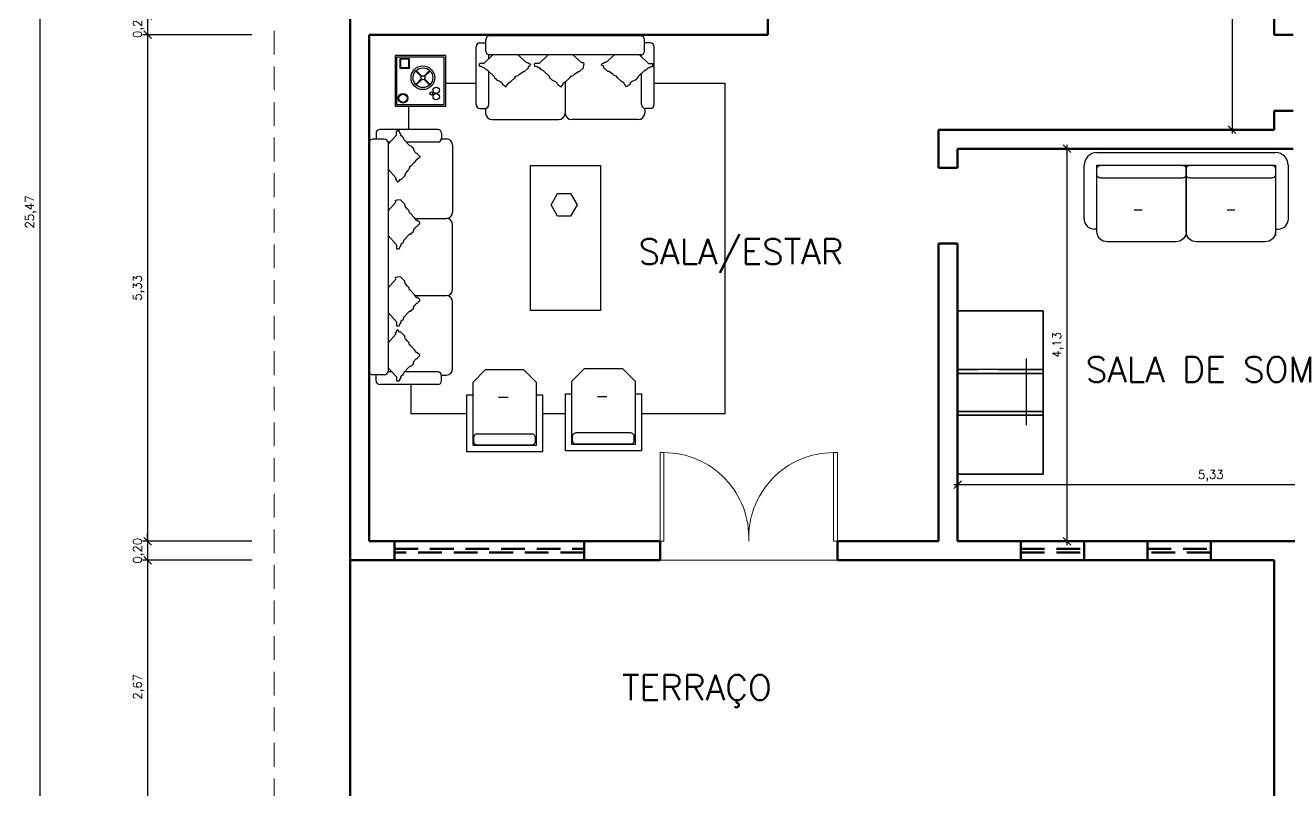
# Model space of a CAD drawing. Header units: millimetres. Extents: x 1185.4 to 1269.4, y 957.3 to 1016.7.
# Drawn here: x 1194.37 to 1207.68, y 986.07 to 994.12 of the extents above; entities that cross this region are included whole.
import ezdxf

# ---------------------------------------------------------------- set-up
doc = ezdxf.new("R2010")
doc.units = ezdxf.units.MM
doc.linetypes.add('HIDDEN', pattern=[0.375, 0.25, -0.125])
for name, color, linetype in [('A-EQUIP', 5, 'Continuous'), ('LAY-OUT', 7, 'Continuous'), ('MOBILIA', 7, 'Continuous')]:
    doc.layers.add(name, color=color, linetype=linetype)
for name, color, linetype, lineweight in [('COTAS', 7, 'Continuous', 5), ('DIF-NÍVEL', 1, 'Continuous', 15), ('JANELAS', 2, 'HIDDEN', 50), ('PAREDES', 4, 'Continuous', 70), ('PORTAS', 2, 'Continuous', 5), ('PROJEÇÕES', 1, 'HIDDEN', 20), ('TEXTO', 3, 'Continuous', 50)]:
    doc.layers.add(name, color=color, linetype=linetype, lineweight=lineweight)
doc.styles.add('ROMANS', font='romans.shx')
doc.dimstyles.new('ESCALA-50', dxfattribs={"dimtxt": 0.09, "dimasz": 0.08, "dimexe": 0.05, "dimexo": 0.1, "dimgap": 0.04, "dimtad": 1, "dimzin": 1, "dimtxsty": 'ROMANS', "dimblk": 'OBLIQUE', "dimcen": 0.05, "dimdle": 0.04, "dimaunit": 1, "dimadec": 0, "dimazin": 0, "dimtfac": 1, "dimtix": 1, "dimtmove": 2, "dimatfit": 3, "dimldrblk": 'OPEN90', "dimfxl": 1, "dimarcsym": 0})

# ---------------------------------------------------------------- blocks, each defined once
blk = doc.blocks.new('_OBLIQUE')
at = {"color": 0, "linetype": 'ByBlock'}
blk.add_line((-0.5, -0.5), (0.5, 0.5), dxfattribs=at)
blk = doc.blocks.new('*D74')
at = {"layer": 'COTAS', "color": 0, "lineweight": -2}
for p, q in [((1194.522, 1004.929), (1194.522, 979.383)), ((1197.691, 1004.889), (1194.472, 1004.889)), ((1197.691, 979.423), (1194.472, 979.423))]:
    blk.add_line(p, q, dxfattribs=at)
at = {"layer": 'Defpoints', "color": 0}
for p in [(1197.791, 1004.889), (1194.522, 979.423), (1197.791, 979.423)]:
    blk.add_point(p, dxfattribs=at)
at = {"layer": 'COTAS', "color": 0, "lineweight": -2, "xscale": 0.08, "yscale": 0.08, "zscale": 0.08}
for p, rotation in [((1194.522, 1004.889), 90), ((1194.522, 979.423), 270)]:
    blk.add_blockref('_OBLIQUE', p, dxfattribs=dict(at, rotation=rotation))
at = {"layer": 'COTAS', "color": 0, "insert": (1194.428, 992.156), "char_height": 0.09, "attachment_point": 5, "rotation": 90, "style": 'ROMANS'}
blk.add_mtext('25,47', dxfattribs=at)
blk = doc.blocks.new('_Open90')
at = {"color": 0, "linetype": 'ByBlock', "lineweight": -2}
for p, q in [((0, 0), (-1, 0)), ((-0.5, 0.5), (0, 0)), ((0, 0), (-0.5, -0.5))]:
    blk.add_line(p, q, dxfattribs=at)
blk = doc.blocks.new('*D51')
at = {"layer": 'COTAS', "color": 0, "lineweight": -2}
for p, q in [((1195.657, 994.223), (1195.657, 994.303)), ((1196.757, 994.223), (1195.607, 994.223)), ((1195.657, 994.223), (1195.657, 994.023)), ((1196.757, 994.023), (1195.607, 994.023)), ((1195.657, 994.023), (1195.657, 993.943))]:
    blk.add_line(p, q, dxfattribs=at)
at = {"layer": 'Defpoints', "color": 0}
for p in [(1196.857, 994.223), (1195.657, 994.023), (1196.857, 994.023)]:
    blk.add_point(p, dxfattribs=at)
at = {"layer": 'COTAS', "color": 0, "lineweight": -2, "xscale": 0.08, "yscale": 0.08, "zscale": 0.08}
for p, rotation in [((1195.657, 994.223), 270), ((1195.657, 994.023), 90)]:
    blk.add_blockref('_OBLIQUE', p, dxfattribs=dict(at, rotation=rotation))
at = {"layer": 'COTAS', "color": 0, "insert": (1195.564, 994.123), "char_height": 0.09, "attachment_point": 5, "rotation": 90, "style": 'ROMANS'}
blk.add_mtext('0,20', dxfattribs=at)
blk = doc.blocks.new('*D52')
at = {"layer": 'COTAS', "color": 0, "lineweight": -2}
for p, q in [((1196.757, 994.023), (1195.607, 994.023)), ((1195.657, 994.063), (1195.657, 988.649)), ((1196.757, 988.689), (1195.607, 988.689))]:
    blk.add_line(p, q, dxfattribs=at)
at = {"layer": 'Defpoints', "color": 0}
for p in [(1196.857, 994.023), (1195.657, 988.689), (1196.857, 988.689)]:
    blk.add_point(p, dxfattribs=at)
at = {"layer": 'COTAS', "color": 0, "lineweight": -2, "xscale": 0.08, "yscale": 0.08, "zscale": 0.08}
for p, rotation in [((1195.657, 994.023), 90), ((1195.657, 988.689), 270)]:
    blk.add_blockref('_OBLIQUE', p, dxfattribs=dict(at, rotation=rotation))
at = {"layer": 'COTAS', "color": 0, "insert": (1195.564, 991.356), "char_height": 0.09, "attachment_point": 5, "rotation": 90, "style": 'ROMANS'}
blk.add_mtext('5,33', dxfattribs=at)
blk = doc.blocks.new('*D53')
at = {"layer": 'COTAS', "color": 0, "lineweight": -2}
for p, q in [((1196.757, 988.689), (1195.607, 988.689)), ((1195.657, 988.689), (1195.657, 988.769)), ((1195.657, 988.689), (1195.657, 988.489)), ((1196.757, 988.489), (1195.607, 988.489)), ((1195.657, 988.489), (1195.657, 988.409))]:
    blk.add_line(p, q, dxfattribs=at)
at = {"layer": 'Defpoints', "color": 0}
for p in [(1196.857, 988.689), (1195.657, 988.489), (1196.857, 988.489)]:
    blk.add_point(p, dxfattribs=at)
at = {"layer": 'COTAS', "color": 0, "lineweight": -2, "xscale": 0.08, "yscale": 0.08, "zscale": 0.08}
for p, rotation in [((1195.657, 988.689), 270), ((1195.657, 988.489), 90)]:
    blk.add_blockref('_OBLIQUE', p, dxfattribs=dict(at, rotation=rotation))
at = {"layer": 'COTAS', "color": 0, "insert": (1195.564, 988.589), "char_height": 0.09, "attachment_point": 5, "rotation": 90, "style": 'ROMANS'}
blk.add_mtext('0,20', dxfattribs=at)
blk = doc.blocks.new('*D54')
at = {"layer": 'COTAS', "color": 0, "lineweight": -2}
for p, q in [((1196.757, 988.489), (1195.607, 988.489)), ((1195.657, 988.529), (1195.657, 985.783)), ((1196.757, 985.823), (1195.607, 985.823))]:
    blk.add_line(p, q, dxfattribs=at)
at = {"layer": 'Defpoints', "color": 0}
for p in [(1196.857, 988.489), (1195.657, 985.823), (1196.857, 985.823)]:
    blk.add_point(p, dxfattribs=at)
at = {"layer": 'COTAS', "color": 0, "lineweight": -2, "xscale": 0.08, "yscale": 0.08, "zscale": 0.08}
for p, rotation in [((1195.657, 988.489), 90), ((1195.657, 985.823), 270)]:
    blk.add_blockref('_OBLIQUE', p, dxfattribs=dict(at, rotation=rotation))
at = {"layer": 'COTAS', "color": 0, "insert": (1195.564, 987.156), "char_height": 0.09, "attachment_point": 5, "rotation": 90, "style": 'ROMANS'}
blk.add_mtext('2,67', dxfattribs=at)
blk = doc.blocks.new('*D85')
at = {"layer": 'COTAS', "color": 0, "lineweight": -2}
for p, q in [((1204.291, 992.823), (1205.392, 992.823)), ((1205.342, 992.863), (1205.342, 988.649)), ((1204.291, 988.689), (1205.392, 988.689))]:
    blk.add_line(p, q, dxfattribs=at)
at = {"layer": 'Defpoints', "color": 0}
for p in [(1204.191, 992.823), (1204.191, 988.689), (1205.342, 988.689)]:
    blk.add_point(p, dxfattribs=at)
at = {"layer": 'COTAS', "color": 0, "lineweight": -2, "xscale": 0.08, "yscale": 0.08, "zscale": 0.08}
for p, rotation in [((1205.342, 992.823), 90), ((1205.342, 988.689), 270)]:
    blk.add_blockref('_OBLIQUE', p, dxfattribs=dict(at, rotation=rotation))
at = {"layer": 'COTAS', "color": 0, "insert": (1205.249, 990.756), "char_height": 0.09, "attachment_point": 5, "rotation": 90, "style": 'ROMANS'}
blk.add_mtext('4,13', dxfattribs=at)
blk = doc.blocks.new('*D86')
at = {"layer": 'COTAS', "color": 0, "lineweight": -2}
for p, q in [((1207.424, 998.156), (1207.032, 998.156)), ((1207.082, 998.196), (1207.082, 992.983)), ((1207.424, 993.023), (1207.032, 993.023))]:
    blk.add_line(p, q, dxfattribs=at)
at = {"layer": 'Defpoints', "color": 0}
for p in [(1207.524, 998.156), (1207.082, 993.023), (1207.524, 993.023)]:
    blk.add_point(p, dxfattribs=at)
at = {"layer": 'COTAS', "color": 0, "lineweight": -2, "xscale": 0.08, "yscale": 0.08, "zscale": 0.08}
for p, rotation in [((1207.082, 998.156), 90), ((1207.082, 993.023), 270)]:
    blk.add_blockref('_OBLIQUE', p, dxfattribs=dict(at, rotation=rotation))
at = {"layer": 'COTAS', "color": 0, "insert": (1206.988, 995.589), "char_height": 0.09, "attachment_point": 5, "rotation": 90, "style": 'ROMANS'}
blk.add_mtext('5,13', dxfattribs=at)
blk = doc.blocks.new('*D89')
at = {"layer": 'COTAS', "color": 0, "lineweight": -2}
for p, q in [((1204.151, 989.285), (1209.564, 989.285)), ((1204.191, 988.789), (1204.191, 989.335)), ((1209.524, 988.789), (1209.524, 989.335))]:
    blk.add_line(p, q, dxfattribs=at)
at = {"layer": 'Defpoints', "color": 0}
for p in [(1209.524, 989.285), (1204.191, 988.689), (1209.524, 988.689)]:
    blk.add_point(p, dxfattribs=at)
at = {"layer": 'COTAS', "color": 0, "lineweight": -2, "xscale": 0.08, "yscale": 0.08, "zscale": 0.08, "rotation": 180}
blk.add_blockref('_OBLIQUE', (1204.191, 989.285), dxfattribs=at)
at = {"layer": 'COTAS', "color": 0, "lineweight": -2, "xscale": 0.08, "yscale": 0.08, "zscale": 0.08}
blk.add_blockref('_OBLIQUE', (1209.524, 989.285), dxfattribs=at)
at = {"layer": 'COTAS', "color": 0, "insert": (1206.857, 989.378), "char_height": 0.09, "attachment_point": 5, "style": 'ROMANS'}
blk.add_mtext('5,33', dxfattribs=at)

msp = doc.modelspace()

# ---------------------------------------------------------------- linework, layer by layer
for p, q in [((1200.852, 994.011), (1199.261, 994.011)), ((1199.118, 993.287), (1199.118, 993.897)), ((1199.158, 993.937), (1199.221, 993.937)), ((1199.221, 993.851), (1199.221, 993.971)), ((1200.892, 993.851), (1200.892, 993.971)), ((1200.955, 993.937), (1200.892, 993.937)), ((1200.995, 993.287), (1200.995, 993.897)), ((1199.295, 993.811), (1199.2, 993.721)), ((1199.252, 993.77), (1199.252, 993.812)), ((1200.852, 993.811), (1199.261, 993.811)), ((1199.558, 993.811), (1199.649, 993.73)), ((1199.876, 993.811), (1199.781, 993.721)), ((1200.139, 993.811), (1200.23, 993.73)), ((1200.576, 993.811), (1200.485, 993.73)), ((1200.839, 993.811), (1200.934, 993.721)), ((1200.862, 993.789), (1200.862, 993.812)), ((1199.153, 993.715), (1199.157, 993.721)), ((1199.153, 993.705), (1199.153, 993.715)), ((1199.155, 993.693), (1199.153, 993.705)), ((1199.161, 993.69), (1199.155, 993.693)), ((1199.2, 993.721), (1199.156, 993.721)), ((1199.174, 993.689), (1199.161, 993.69)), ((1199.18, 993.684), (1199.174, 993.689)), ((1199.19, 993.676), (1199.18, 993.684)), ((1199.198, 993.679), (1199.19, 993.676)), ((1199.208, 993.671), (1199.198, 993.679)), ((1199.217, 993.659), (1199.208, 993.671)), ((1199.227, 993.652), (1199.217, 993.659)), ((1199.246, 993.643), (1199.227, 993.652)), ((1199.309, 993.583), (1199.246, 993.643)), ((1199.252, 993.287), (1199.252, 993.638)), ((1199.561, 993.593), (1199.575, 993.606)), ((1199.575, 993.606), (1199.6, 993.626)), ((1199.6, 993.626), (1199.616, 993.635)), ((1199.616, 993.635), (1199.627, 993.635)), ((1199.627, 993.635), (1199.669, 993.675)), ((1199.649, 993.73), (1199.668, 993.732)), ((1199.668, 993.732), (1199.67, 993.72)), ((1199.669, 993.675), (1199.671, 993.69)), ((1199.67, 993.72), (1199.689, 993.718)), ((1199.671, 993.69), (1199.686, 993.699)), ((1199.686, 993.699), (1199.696, 993.708)), ((1199.696, 993.708), (1199.689, 993.718)), ((1199.734, 993.715), (1199.738, 993.721)), ((1199.734, 993.705), (1199.734, 993.715)), ((1199.736, 993.693), (1199.734, 993.705)), ((1199.742, 993.69), (1199.736, 993.693)), ((1199.781, 993.721), (1199.737, 993.721)), ((1199.755, 993.689), (1199.742, 993.69)), ((1199.761, 993.684), (1199.755, 993.689)), ((1199.771, 993.676), (1199.761, 993.684)), ((1199.779, 993.679), (1199.771, 993.676)), ((1199.789, 993.671), (1199.779, 993.679)), ((1199.798, 993.659), (1199.789, 993.671)), ((1199.808, 993.652), (1199.798, 993.659)), ((1199.827, 993.643), (1199.808, 993.652)), ((1199.89, 993.583), (1199.827, 993.643)), ((1200.142, 993.593), (1200.156, 993.606)), ((1200.156, 993.606), (1200.181, 993.626)), ((1200.181, 993.626), (1200.197, 993.635)), ((1200.197, 993.635), (1200.208, 993.635)), ((1200.208, 993.635), (1200.25, 993.675)), ((1200.23, 993.73), (1200.249, 993.732)), ((1200.249, 993.732), (1200.253, 993.71)), ((1200.25, 993.675), (1200.253, 993.71)), ((1200.438, 993.708), (1200.444, 993.718)), ((1200.448, 993.699), (1200.438, 993.708)), ((1200.464, 993.72), (1200.444, 993.718)), ((1200.463, 993.69), (1200.448, 993.699)), ((1200.464, 993.675), (1200.463, 993.69)), ((1200.466, 993.732), (1200.464, 993.72)), ((1200.507, 993.635), (1200.464, 993.675)), ((1200.485, 993.73), (1200.466, 993.732)), ((1200.518, 993.635), (1200.507, 993.635)), ((1200.534, 993.626), (1200.518, 993.635)), ((1200.559, 993.606), (1200.534, 993.626)), ((1200.573, 993.593), (1200.559, 993.606)), ((1200.825, 993.583), (1200.888, 993.643)), ((1200.862, 993.287), (1200.862, 993.618)), ((1200.888, 993.643), (1200.907, 993.652)), ((1200.907, 993.652), (1200.917, 993.659)), ((1200.917, 993.659), (1200.926, 993.671)), ((1200.926, 993.671), (1200.936, 993.679)), ((1200.934, 993.721), (1200.978, 993.721)), ((1200.936, 993.679), (1200.944, 993.676)), ((1200.944, 993.676), (1200.954, 993.684)), ((1200.954, 993.684), (1200.96, 993.689)), ((1200.96, 993.689), (1200.973, 993.69)), ((1200.973, 993.69), (1200.979, 993.693)), ((1200.98, 993.715), (1200.977, 993.721)), ((1200.979, 993.693), (1200.98, 993.705)), ((1200.98, 993.705), (1200.98, 993.715)), ((1199.309, 993.583), (1199.312, 993.57)), ((1199.312, 993.57), (1199.321, 993.562)), ((1199.321, 993.562), (1199.334, 993.547)), ((1199.334, 993.547), (1199.357, 993.537)), ((1199.357, 993.537), (1199.373, 993.531)), ((1199.373, 993.531), (1199.381, 993.522)), ((1199.381, 993.522), (1199.392, 993.513)), ((1199.392, 993.513), (1199.393, 993.505)), ((1199.393, 993.505), (1199.4, 993.497)), ((1199.4, 993.497), (1199.413, 993.489)), ((1199.413, 993.489), (1199.423, 993.477)), ((1199.423, 993.477), (1199.433, 993.475)), ((1199.433, 993.475), (1199.439, 993.484)), ((1199.439, 993.484), (1199.446, 993.491)), ((1199.446, 993.5), (1199.453, 993.498)), ((1199.446, 993.491), (1199.446, 993.5)), ((1199.453, 993.498), (1199.456, 993.512)), ((1199.456, 993.512), (1199.484, 993.532)), ((1199.484, 993.532), (1199.526, 993.569)), ((1199.526, 993.569), (1199.537, 993.585)), ((1199.537, 993.585), (1199.561, 993.593)), ((1199.89, 993.583), (1199.893, 993.57)), ((1199.893, 993.57), (1199.902, 993.562)), ((1199.902, 993.562), (1199.915, 993.547)), ((1199.915, 993.547), (1199.938, 993.537)), ((1199.938, 993.537), (1199.954, 993.531)), ((1199.954, 993.531), (1199.962, 993.522)), ((1199.962, 993.522), (1199.973, 993.513)), ((1199.973, 993.513), (1199.974, 993.505)), ((1199.974, 993.505), (1199.981, 993.497)), ((1199.981, 993.497), (1199.994, 993.489)), ((1199.994, 993.489), (1200.004, 993.477)), ((1200.004, 993.477), (1200.014, 993.475)), ((1200.014, 993.475), (1200.02, 993.484)), ((1200.02, 993.484), (1200.027, 993.491)), ((1200.027, 993.491), (1200.027, 993.5)), ((1200.027, 993.5), (1200.034, 993.498)), ((1200.034, 993.498), (1200.037, 993.512)), ((1200.037, 993.512), (1200.065, 993.532)), ((1200.057, 993.526), (1200.057, 993.197)), ((1200.065, 993.532), (1200.107, 993.569)), ((1200.107, 993.569), (1200.118, 993.585)), ((1200.118, 993.585), (1200.142, 993.593)), ((1200.597, 993.585), (1200.573, 993.593)), ((1200.608, 993.569), (1200.597, 993.585)), ((1200.65, 993.532), (1200.608, 993.569)), ((1200.678, 993.512), (1200.65, 993.532)), ((1200.681, 993.498), (1200.678, 993.512)), ((1200.688, 993.5), (1200.681, 993.498)), ((1200.688, 993.491), (1200.688, 993.5)), ((1200.695, 993.484), (1200.688, 993.491)), ((1200.701, 993.475), (1200.695, 993.484)), ((1200.711, 993.477), (1200.701, 993.475)), ((1200.721, 993.489), (1200.711, 993.477)), ((1200.734, 993.497), (1200.721, 993.489)), ((1200.74, 993.505), (1200.734, 993.497)), ((1200.742, 993.513), (1200.74, 993.505)), ((1200.753, 993.522), (1200.742, 993.513)), ((1200.761, 993.531), (1200.753, 993.522)), ((1200.777, 993.537), (1200.761, 993.531)), ((1200.8, 993.547), (1200.777, 993.537)), ((1200.813, 993.562), (1200.8, 993.547)), ((1200.822, 993.57), (1200.813, 993.562)), ((1200.825, 993.583), (1200.822, 993.57)), ((1199.158, 993.247), (1199.212, 993.247)), ((1199.219, 993.247), (1199.219, 993.197)), ((1200.895, 993.247), (1200.895, 993.197)), ((1200.955, 993.247), (1200.902, 993.247)), ((1199.285, 993.13), (1199.99, 993.13)), ((1200.828, 993.13), (1200.123, 993.13)), ((1198.064, 992.986), (1198.064, 992.924)), ((1198.714, 993.026), (1198.104, 993.026)), ((1198.191, 992.87), (1198.28, 992.965)), ((1198.286, 993.012), (1198.28, 993.009)), ((1198.28, 992.965), (1198.28, 993.009)), ((1198.296, 993.012), (1198.286, 993.012)), ((1198.308, 993.011), (1198.296, 993.012)), ((1198.312, 993.004), (1198.308, 993.011)), ((1198.312, 992.992), (1198.312, 993.004)), ((1198.318, 992.985), (1198.312, 992.992)), ((1198.326, 992.975), (1198.318, 992.985)), ((1198.322, 992.967), (1198.326, 992.975)), ((1198.33, 992.957), (1198.322, 992.967)), ((1198.342, 992.948), (1198.33, 992.957)), ((1198.349, 992.939), (1198.342, 992.948)), ((1198.358, 992.919), (1198.349, 992.939)), ((1198.754, 992.986), (1198.754, 992.933)), ((1197.991, 992.884), (1197.991, 990.481)), ((1198.151, 992.924), (1198.031, 992.924)), ((1198.212, 992.893), (1198.189, 992.893)), ((1198.191, 992.884), (1198.191, 990.481)), ((1198.418, 992.857), (1198.358, 992.919)), ((1198.714, 992.893), (1198.383, 992.893)), ((1198.418, 992.857), (1198.431, 992.854)), ((1198.431, 992.854), (1198.439, 992.845)), ((1198.439, 992.845), (1198.455, 992.831)), ((1198.455, 992.831), (1198.464, 992.808)), ((1198.464, 992.808), (1198.47, 992.793)), ((1198.754, 992.926), (1198.804, 992.926)), ((1198.871, 992.859), (1198.871, 992.155)), ((1198.469, 992.681), (1198.432, 992.639)), ((1198.489, 992.71), (1198.469, 992.681)), ((1198.47, 992.793), (1198.479, 992.784)), ((1198.479, 992.784), (1198.489, 992.774)), ((1198.489, 992.774), (1198.497, 992.772)), ((1198.503, 992.712), (1198.489, 992.71)), ((1198.497, 992.772), (1198.504, 992.766)), ((1198.501, 992.719), (1198.503, 992.712)), ((1198.51, 992.719), (1198.501, 992.719)), ((1198.504, 992.766), (1198.512, 992.752)), ((1198.517, 992.727), (1198.51, 992.719)), ((1198.512, 992.752), (1198.524, 992.743)), ((1198.526, 992.732), (1198.517, 992.727)), ((1198.524, 992.743), (1198.526, 992.732)), ((1205.658, 992.783), (1207.54, 992.783)), ((1198.191, 992.608), (1198.272, 992.516)), ((1198.366, 992.538), (1198.326, 992.496)), ((1198.375, 992.565), (1198.366, 992.549)), ((1198.366, 992.549), (1198.366, 992.538)), ((1198.395, 992.59), (1198.375, 992.565)), ((1198.409, 992.605), (1198.395, 992.59)), ((1198.417, 992.628), (1198.409, 992.605)), ((1198.432, 992.639), (1198.417, 992.628)), ((1205.524, 992.084), (1205.524, 992.648)), ((1205.658, 992.648), (1207.54, 992.648)), ((1207.54, 992.648), (1207.54, 991.909)), ((1207.674, 992.648), (1207.674, 992.084)), ((1198.272, 992.516), (1198.269, 992.497)), ((1198.269, 992.497), (1198.281, 992.495)), ((1198.281, 992.495), (1198.284, 992.476)), ((1198.293, 992.469), (1198.284, 992.476)), ((1198.302, 992.479), (1198.293, 992.469)), ((1198.312, 992.495), (1198.302, 992.479)), ((1198.326, 992.496), (1198.312, 992.495)), ((1198.269, 992.28), (1198.291, 992.285)), ((1198.272, 992.261), (1198.269, 992.28)), ((1198.326, 992.282), (1198.291, 992.285)), ((1198.366, 992.24), (1198.326, 992.282)), ((1198.191, 992.17), (1198.272, 992.261)), ((1198.366, 992.229), (1198.366, 992.24)), ((1198.375, 992.212), (1198.366, 992.229)), ((1198.395, 992.187), (1198.375, 992.212)), ((1198.409, 992.173), (1198.395, 992.187)), ((1198.417, 992.149), (1198.409, 992.173)), ((1198.432, 992.138), (1198.417, 992.149)), ((1198.469, 992.096), (1198.432, 992.138)), ((1206.051, 992.18), (1206.136, 992.18)), ((1207.032, 992.18), (1207.111, 992.18)), ((1198.489, 992.068), (1198.469, 992.096)), ((1198.475, 992.088), (1198.804, 992.088)), ((1198.479, 991.994), (1198.489, 992.004)), ((1198.503, 992.066), (1198.489, 992.068)), ((1198.489, 992.004), (1198.497, 992.006)), ((1198.497, 992.006), (1198.504, 992.012)), ((1198.501, 992.058), (1198.503, 992.066)), ((1198.51, 992.058), (1198.501, 992.058)), ((1198.504, 992.012), (1198.512, 992.025)), ((1198.517, 992.051), (1198.51, 992.058)), ((1198.512, 992.025), (1198.524, 992.035)), ((1198.526, 992.046), (1198.517, 992.051)), ((1198.524, 992.035), (1198.526, 992.046)), ((1198.871, 991.343), (1198.871, 992.021)), ((1198.191, 991.907), (1198.28, 991.812)), ((1198.418, 991.921), (1198.358, 991.859)), ((1198.418, 991.921), (1198.431, 991.924)), ((1198.431, 991.924), (1198.439, 991.933)), ((1198.439, 991.933), (1198.455, 991.947)), ((1198.455, 991.947), (1198.464, 991.969)), ((1198.464, 991.969), (1198.47, 991.985)), ((1198.47, 991.985), (1198.479, 991.994)), ((1205.658, 991.976), (1205.631, 991.976)), ((1207.54, 991.976), (1207.567, 991.976)), ((1198.28, 991.812), (1198.28, 991.768)), ((1198.286, 991.766), (1198.28, 991.769)), ((1198.296, 991.766), (1198.286, 991.766)), ((1198.308, 991.767), (1198.296, 991.766)), ((1198.312, 991.774), (1198.308, 991.767)), ((1198.318, 991.793), (1198.312, 991.786)), ((1198.312, 991.786), (1198.312, 991.774)), ((1198.326, 991.802), (1198.318, 991.793)), ((1198.33, 991.82), (1198.322, 991.81)), ((1198.322, 991.81), (1198.326, 991.802)), ((1198.342, 991.829), (1198.33, 991.82)), ((1198.349, 991.839), (1198.342, 991.829)), ((1198.358, 991.859), (1198.349, 991.839)), ((1198.269, 991.469), (1198.291, 991.473)), ((1198.326, 991.471), (1198.291, 991.473)), ((1198.366, 991.428), (1198.326, 991.471)), ((1198.191, 991.359), (1198.272, 991.45)), ((1198.272, 991.45), (1198.269, 991.469)), ((1198.366, 991.417), (1198.366, 991.428)), ((1198.375, 991.401), (1198.366, 991.417)), ((1198.395, 991.376), (1198.375, 991.401)), ((1198.409, 991.362), (1198.395, 991.376)), ((1198.417, 991.338), (1198.409, 991.362)), ((1198.432, 991.327), (1198.417, 991.338)), ((1198.469, 991.285), (1198.432, 991.327)), ((1198.489, 991.257), (1198.469, 991.285)), ((1198.475, 991.277), (1198.804, 991.277)), ((1198.503, 991.254), (1198.489, 991.257)), ((1198.501, 991.247), (1198.503, 991.254)), ((1198.51, 991.247), (1198.501, 991.247)), ((1198.504, 991.201), (1198.512, 991.214)), ((1198.517, 991.24), (1198.51, 991.247)), ((1198.512, 991.214), (1198.524, 991.224)), ((1198.526, 991.234), (1198.517, 991.24)), ((1198.524, 991.224), (1198.526, 991.234)), ((1198.871, 990.506), (1198.871, 991.21)), ((1198.191, 991.096), (1198.28, 991.001)), ((1198.418, 991.11), (1198.358, 991.047)), ((1198.418, 991.11), (1198.431, 991.113)), ((1198.431, 991.113), (1198.439, 991.122)), ((1198.439, 991.122), (1198.455, 991.135)), ((1198.455, 991.135), (1198.464, 991.158)), ((1198.464, 991.158), (1198.47, 991.174)), ((1198.47, 991.174), (1198.479, 991.182)), ((1198.479, 991.182), (1198.489, 991.193)), ((1198.489, 991.193), (1198.497, 991.195)), ((1198.497, 991.195), (1198.504, 991.201)), ((1198.28, 991.001), (1198.28, 990.957)), ((1198.286, 990.955), (1198.28, 990.958)), ((1198.296, 990.955), (1198.286, 990.955)), ((1198.308, 990.956), (1198.296, 990.955)), ((1198.312, 990.963), (1198.308, 990.956)), ((1198.318, 990.981), (1198.312, 990.975)), ((1198.312, 990.975), (1198.312, 990.963)), ((1198.326, 990.991), (1198.318, 990.981)), ((1198.33, 991.009), (1198.322, 990.999)), ((1198.322, 990.999), (1198.326, 990.991)), ((1198.342, 991.018), (1198.33, 991.009)), ((1198.349, 991.028), (1198.342, 991.018)), ((1198.358, 991.047), (1198.349, 991.028)), ((1198.191, 990.778), (1198.272, 990.869)), ((1198.269, 990.888), (1198.281, 990.89)), ((1198.272, 990.869), (1198.269, 990.888)), ((1198.281, 990.89), (1198.284, 990.91)), ((1198.293, 990.916), (1198.284, 990.91)), ((1198.302, 990.906), (1198.293, 990.916)), ((1198.312, 990.891), (1198.302, 990.906)), ((1198.326, 990.89), (1198.312, 990.891)), ((1198.366, 990.847), (1198.326, 990.89)), ((1198.366, 990.836), (1198.366, 990.847)), ((1198.375, 990.82), (1198.366, 990.836)), ((1198.395, 990.795), (1198.375, 990.82)), ((1198.409, 990.781), (1198.395, 990.795)), ((1198.417, 990.757), (1198.409, 990.781)), ((1198.432, 990.746), (1198.417, 990.757)), ((1198.469, 990.704), (1198.432, 990.746)), ((1198.489, 990.676), (1198.469, 990.704)), ((1198.503, 990.673), (1198.489, 990.676)), ((1198.501, 990.666), (1198.503, 990.673)), ((1198.431, 990.532), (1198.439, 990.541)), ((1198.439, 990.541), (1198.455, 990.554)), ((1198.455, 990.554), (1198.464, 990.577)), ((1198.464, 990.577), (1198.47, 990.593)), ((1198.47, 990.593), (1198.479, 990.601)), ((1198.479, 990.601), (1198.489, 990.612)), ((1198.489, 990.612), (1198.497, 990.614)), ((1198.497, 990.614), (1198.504, 990.62)), ((1198.51, 990.666), (1198.501, 990.666)), ((1198.504, 990.62), (1198.512, 990.633)), ((1198.517, 990.659), (1198.51, 990.666)), ((1198.512, 990.633), (1198.524, 990.643)), ((1198.526, 990.653), (1198.517, 990.659)), ((1198.524, 990.643), (1198.526, 990.653)), ((1198.151, 990.441), (1198.031, 990.441)), ((1198.064, 990.379), (1198.064, 990.441)), ((1198.231, 990.472), (1198.189, 990.472)), ((1198.191, 990.515), (1198.28, 990.42)), ((1198.28, 990.42), (1198.28, 990.376)), ((1198.326, 990.41), (1198.318, 990.4)), ((1198.33, 990.428), (1198.322, 990.418)), ((1198.322, 990.418), (1198.326, 990.41)), ((1198.342, 990.437), (1198.33, 990.428)), ((1198.349, 990.447), (1198.342, 990.437)), ((1198.358, 990.466), (1198.349, 990.447)), ((1198.418, 990.529), (1198.358, 990.466)), ((1198.714, 990.472), (1198.363, 990.472)), ((1198.418, 990.529), (1198.431, 990.532)), ((1198.754, 990.439), (1198.804, 990.439)), ((1198.754, 990.379), (1198.754, 990.432)), ((1198.714, 990.339), (1198.104, 990.339)), ((1198.286, 990.374), (1198.28, 990.377)), ((1198.296, 990.374), (1198.286, 990.374)), ((1198.308, 990.375), (1198.296, 990.374)), ((1198.312, 990.381), (1198.308, 990.375)), ((1198.318, 990.4), (1198.312, 990.394)), ((1198.312, 990.394), (1198.312, 990.381)), ((1199.086, 989.697), (1199.086, 990.363)), ((1200.127, 989.707), (1200.127, 990.373)), ((1199.455, 990.201), (1199.355, 990.201)), ((1200.496, 990.211), (1200.396, 990.211)), ((1199.819, 989.63), (1199.019, 989.63)), ((1199.752, 989.697), (1199.086, 989.697)), ((1200.86, 989.64), (1200.06, 989.64)), ((1200.794, 989.707), (1200.127, 989.707))]:
    msp.add_line(p, q)
at = {"extrusion": (1, -6.12323e-17, -1.83691e-16)}
msp.add_line((1204.918, 989.912, 0.9), (1204.918, 990.612, 0.9), dxfattribs=at)
for points in [[(1198.265, 993.27), (1198.798, 993.27), (1198.798, 993.804), (1198.265, 993.804)], [(1198.281, 993.287), (1198.781, 993.287), (1198.781, 993.787), (1198.281, 993.787)], [(1198.321, 993.677), (1198.408, 993.677), (1198.408, 993.764), (1198.321, 993.764)]]:
    msp.add_lwpolyline(points, close=True)
for points in [[(1198.315, 993.67), (1198.415, 993.67), (1198.415, 993.77), (1198.315, 993.77), (1198.315, 993.67)], [(1198.541, 993.582), (1198.482, 993.641)], [(1198.547, 993.588), (1198.488, 993.647)], [(1198.57, 993.588), (1198.629, 993.647)], [(1198.576, 993.582), (1198.635, 993.641)], [(1198.482, 993.5), (1198.541, 993.559)], [(1198.488, 993.494), (1198.547, 993.553)], [(1198.629, 993.494), (1198.57, 993.553)], [(1198.635, 993.5), (1198.576, 993.559)], [(1199.086, 990.363), (1199.219, 990.497)], [(1199.219, 990.497), (1199.619, 990.497)], [(1199.752, 990.363), (1199.619, 990.497)], [(1200.127, 990.373), (1200.26, 990.507)], [(1200.26, 990.507), (1200.66, 990.507)], [(1200.794, 990.373), (1200.66, 990.507)], [(1199.752, 990.363), (1199.752, 989.697)], [(1200.794, 990.373), (1200.794, 989.707)], [(1199.019, 989.63), (1199.019, 990.23), (1199.086, 990.23)], [(1199.752, 990.23), (1199.819, 990.23), (1199.819, 989.63)], [(1200.06, 989.64), (1200.06, 990.24), (1200.127, 990.24)], [(1200.794, 990.24), (1200.86, 990.24), (1200.86, 989.64)]]:
    msp.add_lwpolyline(points)
for points in [[(1205.699, 992.648), (1206.559, 992.648, -0.414214), (1206.599, 992.608), (1206.599, 992.554, -0.414214), (1206.559, 992.514), (1205.699, 992.514, -0.414214), (1205.658, 992.554), (1205.658, 992.608, -0.414214)], [(1206.639, 992.648), (1207.499, 992.648, -0.414214), (1207.54, 992.608), (1207.54, 992.554, -0.414214), (1207.499, 992.514), (1206.639, 992.514, -0.414214), (1206.599, 992.554), (1206.599, 992.608, -0.414214)], [(1199.743, 989.743), (1199.743, 989.778, 0.414214), (1199.703, 989.818), (1199.13, 989.818, 0.414214), (1199.09, 989.778), (1199.09, 989.743, 0.414214), (1199.13, 989.703), (1199.703, 989.703, 0.414214)], [(1200.785, 989.753), (1200.785, 989.789, 0.414214), (1200.745, 989.829), (1200.172, 989.829, 0.414214), (1200.132, 989.789), (1200.132, 989.753, 0.414214), (1200.172, 989.713), (1200.745, 989.713, 0.414214)]]:
    msp.add_lwpolyline(points, format="xyb", close=True)
for points in [[(1206.599, 992.648), (1206.599, 991.949, -0.414214), (1206.491, 991.842), (1205.766, 991.842, -0.414214), (1205.658, 991.949), (1205.658, 992.648)], [(1207.54, 992.648), (1207.54, 991.949, -0.414214), (1207.432, 991.842), (1206.706, 991.842, -0.414214), (1206.599, 991.949), (1206.599, 992.648)]]:
    msp.add_lwpolyline(points, format="xyb")
for centre, radius in [((1198.558, 993.57), 0.125), ((1198.558, 993.57), 0.104), ((1198.558, 993.57), 0.0208), ((1198.698, 993.437), 0.0333), ((1198.348, 993.354), 0.05), ((1198.348, 993.354), 0.0433), ((1198.648, 993.404), 0.0167), ((1198.698, 993.37), 0.0333)]:
    msp.add_circle(centre, radius)
for centre, radius, start, end in [((1199.261, 993.971), 0.04, 90, 180), ((1200.852, 993.971), 0.04, 0, 90), ((1199.158, 993.897), 0.04, 90, 180), ((1200.955, 993.897), 0.04, 0, 90), ((1199.261, 993.851), 0.04, 180, 270), ((1200.852, 993.851), 0.04, 270, 0), ((1199.158, 993.287), 0.04, 180, 270), ((1199.212, 993.287), 0.04, 270, 0), ((1200.902, 993.287), 0.04, 180, 270), ((1200.955, 993.287), 0.04, 270, 0), ((1199.285, 993.197), 0.0667, 180, 270), ((1199.99, 993.197), 0.0667, 270, 0), ((1200.123, 993.197), 0.0667, 180, 270), ((1200.828, 993.197), 0.0667, 270, 0), ((1198.104, 992.986), 0.04, 90, 180), ((1198.714, 992.986), 0.04, 0, 90), ((1198.031, 992.884), 0.04, 90, 180), ((1198.151, 992.884), 0.04, 0, 90), ((1198.714, 992.933), 0.04, 270, 0), ((1198.804, 992.859), 0.0667, 0, 90), ((1205.658, 992.648), 0.134, 90, 180), ((1207.54, 992.648), 0.134, 0, 90), ((1198.804, 992.155), 0.0667, 270, 0), ((1198.804, 992.021), 0.0667, 0, 90), ((1205.631, 992.084), 0.108, 180, 270), ((1207.567, 992.084), 0.108, 270, 0), ((1198.804, 991.343), 0.0667, 270, 0), ((1198.804, 991.21), 0.0667, 0, 90), ((1198.031, 990.481), 0.04, 180, 270), ((1198.151, 990.481), 0.04, 270, 0), ((1198.714, 990.432), 0.04, 0, 90), ((1198.804, 990.506), 0.0667, 270, 0), ((1198.104, 990.379), 0.04, 180, 270), ((1198.714, 990.379), 0.04, 270, 0)]:
    msp.add_arc(centre, radius, start, end)
at = {"layer": 'A-EQUIP', "extrusion": (1, -6.12323e-17, -1.83691e-16)}
msp.add_line((1204.918, 989.912, 0.8), (1204.918, 989.912, 0.9), dxfattribs=at)
at = {"layer": 'DIF-NÍVEL'}
msp.add_line((1201.057, 988.489), (1202.924, 988.489), dxfattribs=at)
at = {"layer": 'JANELAS', "linetype": 'ByBlock'}
for p, q in [((1198.257, 988.689), (1200.257, 988.689)), ((1204.857, 988.689), (1205.524, 988.689)), ((1206.191, 988.689), (1206.857, 988.689)), ((1200.257, 988.489), (1198.257, 988.489)), ((1204.857, 988.489), (1205.524, 988.489)), ((1206.857, 988.489), (1206.191, 988.489))]:
    msp.add_line(p, q, dxfattribs=at)
at = {"layer": 'JANELAS'}
for p, q in [((1198.257, 988.609), (1200.257, 988.609)), ((1200.257, 988.569), (1198.257, 988.569)), ((1204.857, 988.609), (1205.524, 988.609)), ((1204.857, 988.569), (1205.524, 988.569)), ((1206.191, 988.609), (1206.857, 988.609)), ((1206.857, 988.569), (1206.191, 988.569))]:
    msp.add_line(p, q, dxfattribs=at)
at = {"layer": 'LAY-OUT'}
for p, q in [((1199.691, 991.12), (1199.691, 992.647)), ((1199.691, 992.647), (1200.427, 992.647)), ((1200.427, 992.647), (1200.427, 991.12)), ((1200.427, 991.12), (1199.691, 991.12))]:
    msp.add_line(p, q, dxfattribs=at)
msp.add_lwpolyline([(1199.908, 992.231), (1199.977, 992.35), (1200.114, 992.35), (1200.183, 992.231), (1200.114, 992.112), (1199.977, 992.112)], close=True, dxfattribs=at)
at = {"layer": 'MOBILIA'}
for p, q in [((1198.798, 993.514), (1199.118, 993.514)), ((1200.995, 993.514), (1201.739, 993.514)), ((1201.739, 993.514), (1201.739, 990.03)), ((1198.409, 993.026), (1198.409, 993.27)), ((1204.191, 990.496, 0.385), (1204.191, 991.116, 0.385)), ((1204.191, 991.116, 0.385), (1205.091, 991.116, 0.385)), ((1205.091, 991.116, 0.385), (1205.091, 990.496, 0.385)), ((1204.191, 990.496, 0.76), (1204.191, 990.016, 0.76)), ((1205.091, 990.496, 0.76), (1204.191, 990.496, 0.76)), ((1204.409, 990.496, 0.385), (1204.191, 990.496, 0.385)), ((1204.191, 990.056, 0.04), (1204.191, 990.456, 0.04)), ((1205.091, 990.456, 0.04), (1204.191, 990.456, 0.04)), ((1204.191, 990.456, 0.493), (1205.091, 990.456, 0.493)), ((1204.191, 990.456, 0.493), (1204.191, 990.056, 0.493)), ((1204.191, 990.456, 0.72), (1205.091, 990.456, 0.72)), ((1204.191, 990.456, 0.72), (1204.191, 990.056, 0.72)), ((1204.191, 990.456, 0.267), (1205.091, 990.456, 0.267)), ((1204.191, 990.456, 0.267), (1204.191, 990.056, 0.267)), ((1205.091, 990.496, 0.385), (1204.618, 990.496, 0.385)), ((1205.091, 990.016, 0.76), (1205.091, 990.496, 0.76)), ((1205.091, 990.456, 0.04), (1205.091, 990.056, 0.04)), ((1205.091, 990.256, 0.493), (1205.091, 990.456, 0.493)), ((1205.091, 990.256, 0.267), (1205.091, 990.456, 0.267)), ((1205.091, 990.056, 0.493), (1205.091, 990.456, 0.493)), ((1205.091, 990.056, 0.72), (1205.091, 990.456, 0.72)), ((1205.091, 990.056, 0.267), (1205.091, 990.456, 0.267)), ((1198.435, 990.03), (1198.433, 990.339)), ((1199.019, 990.03), (1198.435, 990.03)), ((1200.06, 990.03), (1199.819, 990.03)), ((1201.739, 990.03), (1200.86, 990.03)), ((1205.091, 990.056, 0.04), (1204.191, 990.056, 0.04)), ((1204.191, 990.056, 0.493), (1205.091, 990.056, 0.493)), ((1204.191, 990.056, 0.72), (1205.091, 990.056, 0.72)), ((1204.191, 990.056, 0.267), (1205.091, 990.056, 0.267)), ((1205.091, 990.016, 0.76), (1204.191, 990.016, 0.76)), ((1204.191, 989.396, 0.385), (1204.191, 990.016, 0.385)), ((1204.191, 990.016, 0.385), (1204.442, 990.016, 0.385)), ((1204.618, 990.016, 0.385), (1205.091, 990.016, 0.385)), ((1205.091, 990.016, 0.385), (1205.091, 989.396, 0.385)), ((1205.091, 989.396, 0.385), (1204.191, 989.396, 0.385))]:
    msp.add_line(p, q, dxfattribs=at)
at = {"layer": 'MOBILIA', "extrusion": (0, 0, -1)}
for p, q in [((1205.091, 991.116, 0.375), (1204.191, 991.116, 0.375)), ((1204.191, 991.116, 0.375), (1204.191, 990.496, 0.375)), ((1205.091, 990.496, 0.375), (1205.091, 991.116, 0.375)), ((1204.191, 990.496, 0.375), (1204.409, 990.496, 0.375)), ((1204.191, 990.456, 0.267), (1205.091, 990.456, 0.267)), ((1204.191, 990.056, 0.267), (1204.191, 990.456, 0.267)), ((1204.191, 990.456, 0.493), (1205.091, 990.456, 0.493)), ((1204.191, 990.056, 0.493), (1204.191, 990.456, 0.493)), ((1204.191, 990.456, 0.04), (1204.338, 990.456, 0.04)), ((1204.191, 990.056, 0.04), (1204.191, 990.456, 0.04)), ((1204.618, 990.496, 0.375), (1205.091, 990.496, 0.375)), ((1204.618, 990.456, 0.04), (1205.091, 990.456, 0.04)), ((1205.091, 990.456, 0.267), (1205.091, 990.056, 0.267)), ((1205.091, 990.456, 0.493), (1205.091, 990.056, 0.493)), ((1205.091, 990.456, 0.04), (1205.091, 990.056, 0.04)), ((1204.191, 990.056, 0.267), (1205.091, 990.056, 0.267)), ((1204.191, 990.056, 0.493), (1205.091, 990.056, 0.493)), ((1204.191, 990.056, 0.04), (1205.091, 990.056, 0.04)), ((1205.091, 990.016, 0.375), (1204.191, 990.016, 0.375)), ((1204.191, 990.016, 0.375), (1204.191, 989.396, 0.375)), ((1205.091, 989.396, 0.375), (1205.091, 990.016, 0.375)), ((1204.191, 989.396, 0.375), (1205.091, 989.396, 0.375))]:
    msp.add_line(p, q, dxfattribs=at)
at = {"layer": 'MOBILIA', "extrusion": (-2.22045e-16, 1.35963e-32, -1)}
for p, q in [((1204.191, 990.016), (1204.191, 990.496)), ((1205.091, 990.496), (1204.191, 990.496)), ((1204.191, 990.456, 0.72), (1204.191, 990.056, 0.72)), ((1205.091, 990.456, 0.72), (1204.191, 990.456, 0.72)), ((1205.091, 990.496), (1205.091, 990.016)), ((1205.091, 990.056, 0.72), (1205.091, 990.456, 0.72)), ((1205.091, 990.056, 0.72), (1204.191, 990.056, 0.72)), ((1205.091, 990.016), (1204.191, 990.016))]:
    msp.add_line(p, q, dxfattribs=at)
at = {"layer": 'MOBILIA', "extrusion": (6.12323e-17, 1, 0)}
for p, q in [((1204.191, 990.496), (1204.191, 990.496, 0.76)), ((1205.091, 990.496, 0.76), (1204.191, 990.496, 0.76)), ((1205.091, 990.496), (1204.191, 990.496)), ((1204.191, 990.456, 0.267), (1205.091, 990.456, 0.267)), ((1204.191, 990.456, 0.493), (1205.091, 990.456, 0.493)), ((1204.191, 990.456, 0.267), (1204.191, 990.456, 0.493)), ((1204.191, 990.456, 0.493), (1205.091, 990.456, 0.493)), ((1204.191, 990.456, 0.72), (1205.091, 990.456, 0.72)), ((1204.191, 990.456, 0.493), (1204.191, 990.456, 0.72)), ((1204.191, 990.456, 0.04), (1205.091, 990.456, 0.04)), ((1204.191, 990.456, 0.267), (1204.338, 990.456, 0.267)), ((1204.191, 990.456, 0.04), (1204.191, 990.456, 0.267)), ((1204.618, 990.456, 0.267), (1205.091, 990.456, 0.267)), ((1205.091, 990.496, 0.76), (1205.091, 990.496)), ((1205.091, 990.456, 0.493), (1205.091, 990.456, 0.267)), ((1205.091, 990.456, 0.72), (1205.091, 990.456, 0.493)), ((1205.091, 990.456, 0.267), (1205.091, 990.456, 0.04)), ((1204.191, 990.056, 0.72), (1204.191, 990.056, 0.04)), ((1205.091, 990.056, 0.72), (1204.191, 990.056, 0.72)), ((1205.091, 990.056, 0.04), (1204.191, 990.056, 0.04)), ((1204.191, 990.016, 0.385), (1205.091, 990.016, 0.385)), ((1204.191, 990.016, 0.375), (1204.191, 990.016, 0.385)), ((1205.091, 990.016, 0.375), (1204.191, 990.016, 0.375)), ((1205.091, 990.056, 0.04), (1205.091, 990.056, 0.72)), ((1205.091, 990.016, 0.375), (1205.091, 990.016, 0.385))]:
    msp.add_line(p, q, dxfattribs=at)
at = {"layer": 'MOBILIA', "extrusion": (-6.12323e-17, -1, 0)}
for p, q in [((1205.091, 990.496, 0.385), (1204.191, 990.496, 0.385)), ((1204.191, 990.496, 0.375), (1204.191, 990.496, 0.385)), ((1204.191, 990.496, 0.375), (1204.409, 990.496, 0.375)), ((1204.191, 990.456, 0.04), (1204.191, 990.456, 0.72)), ((1205.091, 990.456, 0.04), (1204.191, 990.456, 0.04)), ((1205.091, 990.456, 0.72), (1204.191, 990.456, 0.72)), ((1204.618, 990.496, 0.375), (1205.091, 990.496, 0.375)), ((1205.091, 990.496, 0.375), (1205.091, 990.496, 0.385)), ((1205.091, 990.456, 0.72), (1205.091, 990.456, 0.04)), ((1204.191, 990.056, 0.493), (1205.091, 990.056, 0.493)), ((1204.191, 990.056, 0.267), (1205.091, 990.056, 0.267)), ((1204.191, 990.056, 0.493), (1204.191, 990.056, 0.267)), ((1204.191, 990.056, 0.72), (1205.091, 990.056, 0.72)), ((1204.191, 990.056, 0.493), (1205.091, 990.056, 0.493)), ((1204.191, 990.056, 0.72), (1204.191, 990.056, 0.493)), ((1204.191, 990.056, 0.267), (1205.091, 990.056, 0.267)), ((1204.191, 990.056, 0.04), (1204.338, 990.056, 0.04)), ((1204.191, 990.056, 0.267), (1204.191, 990.056, 0.04)), ((1204.191, 990.016, 0.76), (1204.191, 990.016)), ((1205.091, 990.016), (1204.191, 990.016)), ((1205.091, 990.016, 0.76), (1204.191, 990.016, 0.76)), ((1204.618, 990.056, 0.04), (1205.091, 990.056, 0.04)), ((1205.091, 990.056, 0.267), (1205.091, 990.056, 0.493)), ((1205.091, 990.056, 0.493), (1205.091, 990.056, 0.72)), ((1205.091, 990.056, 0.04), (1205.091, 990.056, 0.267)), ((1205.091, 990.016), (1205.091, 990.016, 0.76))]:
    msp.add_line(p, q, dxfattribs=at)
at = {"layer": 'MOBILIA', "extrusion": (1, -6.12323e-17, -2.22045e-16)}
for p, q in [((1205.091, 990.056, 0.04), (1205.091, 990.456, 0.04)), ((1205.091, 990.456, 0.04), (1205.091, 990.456, 0.267)), ((1205.091, 990.456, 0.267), (1205.091, 990.056, 0.267)), ((1205.091, 990.056, 0.267), (1205.091, 990.056, 0.04))]:
    msp.add_line(p, q, dxfattribs=at)
at = {"layer": 'MOBILIA', "color": 40, "extrusion": (1, -6.12323e-17, 0)}
for centre in [(990.264, 0.607, 1205.091), (990.264, 0.382, 1205.091), (990.264, 0.162, 1205.091)]:
    msp.add_circle(centre, 0.0224, dxfattribs=at)
at = {"layer": 'MOBILIA'}
for p in [(1205.091, 990.256, 0.493), (1205.091, 990.256, 0.267)]:
    msp.add_point(p, dxfattribs=at)
at = {"layer": 'PAREDES'}
for p, q in [((1207.524, 998.156), (1207.524, 994.023)), ((1197.791, 985.623), (1197.791, 995.556)), ((1202.191, 994.023), (1202.191, 994.423)), ((1197.991, 988.689), (1197.991, 994.023)), ((1202.191, 994.023), (1197.991, 994.023)), ((1207.724, 994.023), (1207.524, 994.023)), ((1207.524, 993.223), (1207.524, 993.023)), ((1207.724, 993.223), (1207.524, 993.223)), ((1203.991, 992.623), (1203.991, 993.023)), ((1207.524, 993.023), (1203.991, 993.023)), ((1204.191, 992.623), (1204.191, 992.823)), ((1207.724, 992.823), (1204.191, 992.823)), ((1204.191, 992.623), (1203.991, 992.623)), ((1203.991, 988.689), (1203.991, 991.823)), ((1204.191, 991.823), (1203.991, 991.823)), ((1204.191, 988.689), (1204.191, 991.823)), ((1198.257, 988.689), (1197.991, 988.689)), ((1198.257, 988.689), (1198.257, 988.489)), ((1201.057, 988.689), (1200.257, 988.689)), ((1200.257, 988.689), (1200.257, 988.489)), ((1201.057, 988.689), (1201.057, 988.489)), ((1203.991, 988.689), (1202.924, 988.689)), ((1202.924, 988.689), (1202.924, 988.489)), ((1204.857, 988.689), (1204.191, 988.689)), ((1204.857, 988.689), (1204.857, 988.489)), ((1206.191, 988.689), (1205.524, 988.689)), ((1205.524, 988.689), (1205.524, 988.489)), ((1206.191, 988.689), (1206.191, 988.489)), ((1207.924, 988.689), (1206.857, 988.689)), ((1206.857, 988.689), (1206.857, 988.489)), ((1198.257, 988.489), (1197.791, 988.489)), ((1201.057, 988.489), (1200.257, 988.489)), ((1204.857, 988.489), (1202.924, 988.489)), ((1206.191, 988.489), (1205.524, 988.489)), ((1207.524, 988.489), (1206.857, 988.489)), ((1207.524, 988.489), (1207.524, 982.289))]:
    msp.add_line(p, q, dxfattribs=at)
at = {"layer": 'PORTAS'}
for p, q in [((1201.057, 988.689), (1201.057, 989.623)), ((1201.057, 989.623), (1201.097, 989.623)), ((1201.097, 989.623), (1201.097, 988.689)), ((1202.924, 989.623), (1202.884, 989.623)), ((1202.884, 989.623), (1202.884, 988.689)), ((1202.924, 988.689), (1202.924, 989.623)), ((1201.097, 988.689), (1201.057, 988.689)), ((1202.884, 988.689), (1202.924, 988.689))]:
    msp.add_line(p, q, dxfattribs=at)
for centre, start, end in [((1201.097, 988.728), 357.4911, 90), ((1202.884, 988.728), 90, 182.5089)]:
    msp.add_arc(centre, 0.894, start, end, dxfattribs=at)
at = {"layer": 'PROJEÇÕES'}
msp.add_line((1196.991, 1005.689), (1196.991, 978.623), dxfattribs=at)

# ---------------------------------------------------------------- texts
at = {"layer": 'TEXTO', "char_height": 0.26667, "width": 3.9816, "attachment_point": 5}
for s, insert in [('{\\Fromans|c0;SALA/ESTAR}', (1201.909, 991.694)), ('{\\Fromans|c0;SALA DE SOM}', (1206.746, 990.498)), ('{\\Fromans|c0;TERRAÇO}', (1201.445, 987.11))]:
    msp.add_mtext(s, dxfattribs=dict(at, insert=insert))

# ---------------------------------------------------------------- dimensions: what is measured, and where the dimension line sits
at = {"layer": 'COTAS'}
for p1, p2, distance, picture, middle in [((1197.791, 1004.889), (1197.791, 979.423), -3.269, '*D74', (1194.428, 992.156)), ((1207.524, 998.156), (1207.524, 993.023), -0.442, '*D86', (1206.988, 995.589)), ((1204.191, 992.823), (1204.191, 988.689), 1.152, '*D85', (1205.249, 990.756)), ((1204.191, 988.689), (1209.524, 988.689), 0.595, '*D89', (1206.857, 989.378))]:
    dim = msp.add_aligned_dim(p1=p1, p2=p2, distance=distance, dimstyle='ESCALA-50', dxfattribs=at)
    dim.commit()
    dim.dimension.update_dxf_attribs({"geometry": picture, "text_midpoint": middle})
for base, p1, p2, picture, middle in [((1195.657, 994.023), (1196.857, 994.223), (1196.857, 994.023), '*D51', (1195.564, 994.123)), ((1195.657, 988.689), (1196.857, 994.023), (1196.857, 988.689), '*D52', (1195.564, 991.356)), ((1195.657, 988.489), (1196.857, 988.689), (1196.857, 988.489), '*D53', (1195.564, 988.589)), ((1195.657, 985.823), (1196.857, 988.489), (1196.857, 985.823), '*D54', (1195.564, 987.156))]:
    dim = msp.add_linear_dim(base=base, p1=p1, p2=p2, angle=90, dimstyle='ESCALA-50', dxfattribs=at)
    dim.commit()
    dim.dimension.update_dxf_attribs({"geometry": picture, "text_midpoint": middle})

doc.saveas('drawing.dxf')
